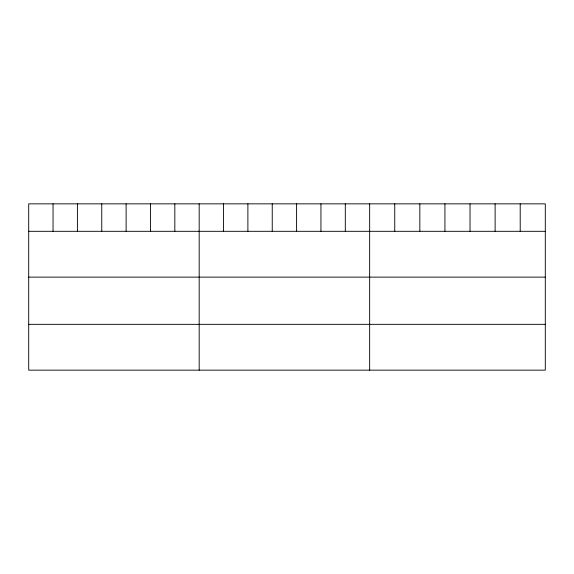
<?xml version="1.0" encoding="UTF-8"?>
<svg xmlns="http://www.w3.org/2000/svg" width="574" height="574" viewBox="0 0 574 574"><rect width="100%" height="100%" fill="white"/><g stroke="black" fill="none" stroke-linecap="round" stroke-linejoin="round"><path stroke-width="0.86" d="M545.3 231.308L545.3 370.151L28.7 370.151L28.7 203.849L545.3 203.849L545.3 231.308L28.7 231.308M28.7 277.127L545.3 277.127M28.7 324.339L545.3 324.339M520.209 203.849L520.209 231.308M495.118 203.849L495.118 231.308M470.027 203.849L470.027 231.308M444.929 203.849L444.929 231.308M419.838 203.849L419.838 231.308M394.747 203.849L394.747 231.308M369.656 203.849L369.656 370.151M345.304 203.849L345.304 231.308M320.945 203.849L320.945 231.308M296.593 203.849L296.593 231.308M272.241 203.849L272.241 231.308M247.889 203.849L247.889 231.308M223.53 203.849L223.53 231.308M199.178 203.849L199.178 370.151M174.826 203.849L174.826 231.308M150.467 203.849L150.467 231.308M126.115 203.849L126.115 231.308M101.763 203.849L101.763 231.308M77.411 203.849L77.411 231.308M53.052 203.849L53.052 231.308"/></g></svg>
